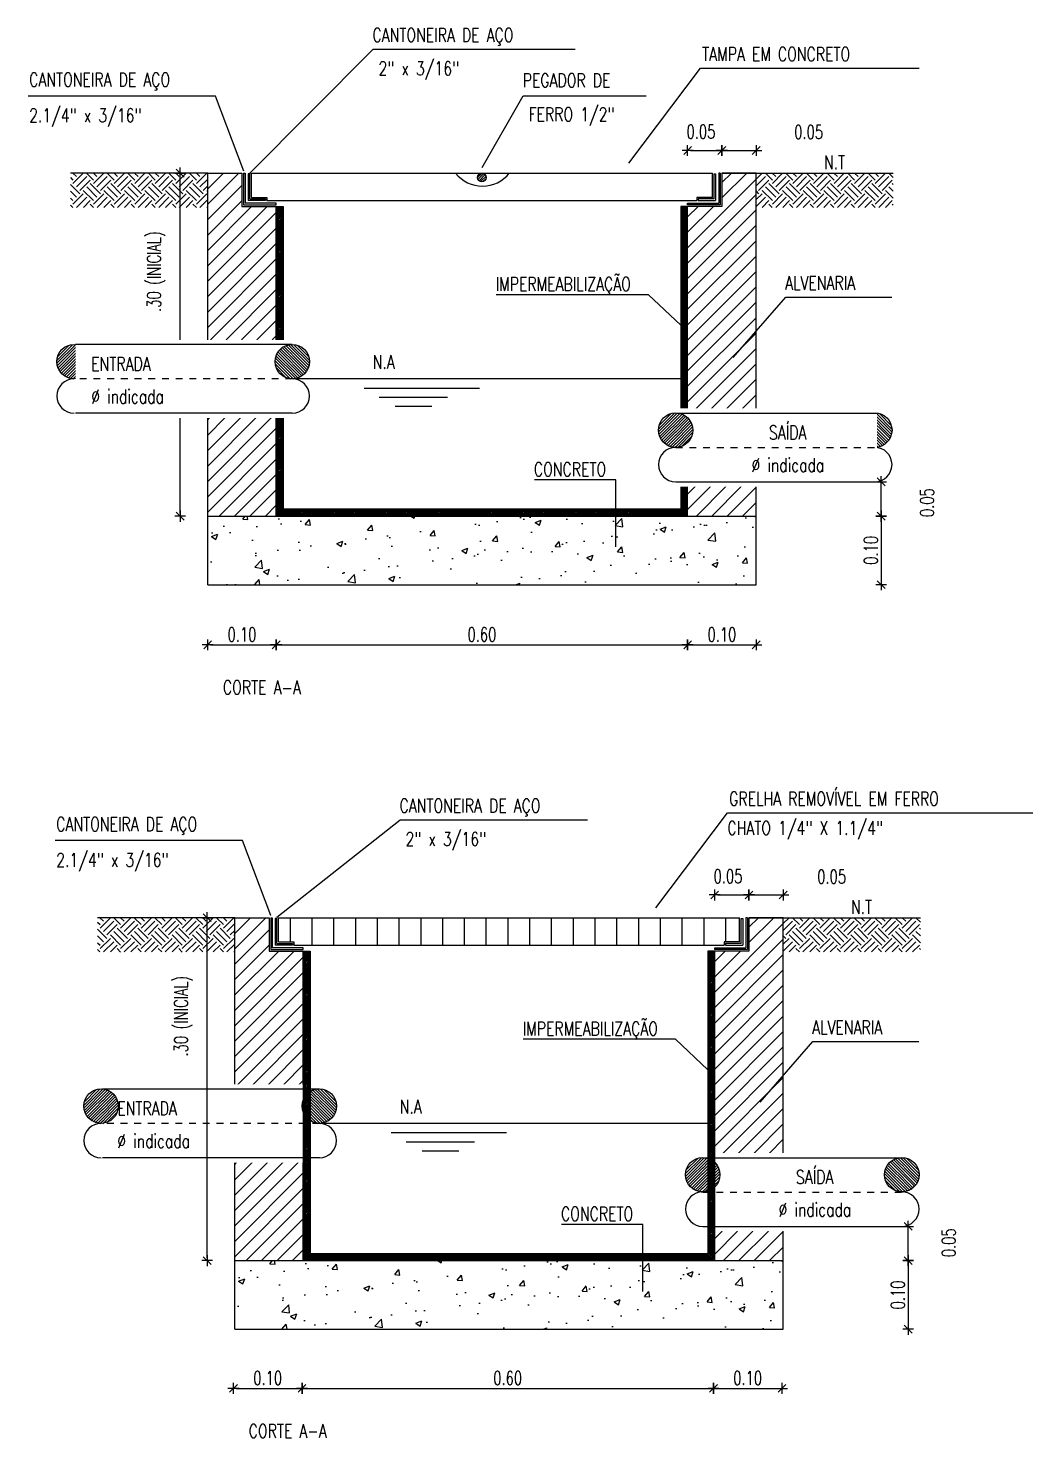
# Model space of a CAD drawing. Header units: inches. Extents: x 542650 to 544515, y 9574150 to 9574595.
# Drawn here: x 542699.11 to 542713.77, y 9574574.33 to 9574594.88 of the extents above; entities that cross this region are included whole.
import ezdxf

# ---------------------------------------------------------------- set-up
doc = ezdxf.new("R2010")
doc.units = ezdxf.units.IN
doc.header["$MEASUREMENT"] = 0
doc.linetypes.add('DASHDOT', pattern=[1, 0.5, -0.25, 0, -0.25])
for name, color, linetype in [('EIXO', 8, 'Continuous'), ('I-ARQ', 8, 'Continuous'), ('I-DETALHE', 40, 'Continuous'), ('I-NORMO_INST', 4, 'Continuous'), ('I-PLUVIAL', 90, 'Continuous')]:
    doc.layers.add(name, color=color, linetype=linetype)
doc.styles.add('100', font='ROMANS.SHX', dxfattribs={"width": 0.7, "height": 0.2})
doc.styles.add('50', font='ROMANS.SHX', dxfattribs={"width": 0.7, "height": 0.1})
doc.styles.add('ROMANS', font='romans', dxfattribs={"height": 0.2})
doc.dimstyles.new('10', dxfattribs={"dimtxt": 0.1, "dimasz": 0.03, "dimexe": 0.18, "dimexo": 0.06, "dimgap": 0.025, "dimtad": 1, "dimzin": 0, "dimdsep": 46, "dimtxsty": '50', "dimblk": 'DOT', "dimblk1": 'DOT', "dimblk2": 'CRUZ', "dimcen": 0.09, "dimse1": 1, "dimse2": 1, "dimclrt": 253, "dimadec": 0, "dimazin": 0, "dimtfac": 1, "dimtix": 1, "dimtmove": 2, "dimatfit": 3, "dimfxl": 0.18, "dimtolj": 1, "dimtzin": 0, "dimarcsym": 0})
doc.dimstyles.new('100', dxfattribs={"dimtxt": 0.2, "dimasz": 0.04, "dimexe": 0.18, "dimexo": 0.06, "dimgap": 0.05, "dimtad": 1, "dimzin": 0, "dimdsep": 46, "dimtxsty": '100', "dimblk1": 'CRUZ', "dimblk2": 'CRUZ', "dimsah": 1, "dimcen": 0.09, "dimse1": 1, "dimse2": 1, "dimclrt": 253, "dimadec": 0, "dimazin": 0, "dimtfac": 1, "dimtix": 1, "dimtmove": 2, "dimatfit": 3, "dimldrblk": 'CRUZ', "dimfxl": 0.18, "dimtolj": 1, "dimtzin": 0, "dimarcsym": 0})

# ---------------------------------------------------------------- blocks, each defined once
blk = doc.blocks.new('_Dot')
at = {"color": 0, "linetype": 'ByBlock'}
blk.add_line((-0.5, 0), (-1, 0), dxfattribs=at)
at = {"color": 0, "linetype": 'ByBlock', "const_width": 0.5}
blk.add_lwpolyline([(-0.25, 0, 1), (0.25, 0, 1)], format="xyb", close=True, dxfattribs=at)
blk = doc.blocks.new('CRUZ')
for p, q in [((-2.04, 0), (2.04, 0)), ((-1.44, -1.44), (1.44, 1.44)), ((0, 1.97), (0, -1.97))]:
    blk.add_line(p, q)
blk = doc.blocks.new('*D111')
at = {"layer": 'I-NORMO_INST', "color": 0, "lineweight": -2}
blk.add_line((542702.148, 9574575.053), (542703.068, 9574575.053), dxfattribs=at)
at = {"layer": 'I-NORMO_INST', "color": 0, "lineweight": -2, "xscale": 0.04, "yscale": 0.04, "zscale": 0.04, "rotation": 180}
blk.add_blockref('CRUZ', (542702.108, 9574575.053), dxfattribs=at)
at = {"layer": 'I-NORMO_INST', "color": 0, "lineweight": -2, "xscale": 0.04, "yscale": 0.04, "zscale": 0.04}
blk.add_blockref('CRUZ', (542703.108, 9574575.053), dxfattribs=at)
at = {"layer": 'I-NORMO_INST', "color": 253, "insert": (542702.608, 9574575.203), "char_height": 0.2, "attachment_point": 5, "style": '100'}
blk.add_mtext('\\A1;0.10', dxfattribs=at)
blk = doc.blocks.new('*D112')
at = {"layer": 'I-NORMO_INST', "color": 0, "lineweight": -2}
blk.add_line((542703.148, 9574575.053), (542709.068, 9574575.053), dxfattribs=at)
at = {"layer": 'I-NORMO_INST', "color": 0, "lineweight": -2, "xscale": 0.04, "yscale": 0.04, "zscale": 0.04, "rotation": 180}
blk.add_blockref('CRUZ', (542703.108, 9574575.053), dxfattribs=at)
at = {"layer": 'I-NORMO_INST', "color": 0, "lineweight": -2, "xscale": 0.04, "yscale": 0.04, "zscale": 0.04}
blk.add_blockref('CRUZ', (542709.108, 9574575.053), dxfattribs=at)
at = {"layer": 'I-NORMO_INST', "color": 253, "insert": (542706.108, 9574575.203), "char_height": 0.2, "attachment_point": 5, "style": '100'}
blk.add_mtext('\\A1;0.60', dxfattribs=at)
blk = doc.blocks.new('*D113')
at = {"layer": 'I-NORMO_INST', "color": 0, "lineweight": -2}
blk.add_line((542709.148, 9574575.053), (542710.068, 9574575.053), dxfattribs=at)
at = {"layer": 'I-NORMO_INST', "color": 0, "lineweight": -2, "xscale": 0.04, "yscale": 0.04, "zscale": 0.04, "rotation": 180}
blk.add_blockref('CRUZ', (542709.108, 9574575.053), dxfattribs=at)
at = {"layer": 'I-NORMO_INST', "color": 0, "lineweight": -2, "xscale": 0.04, "yscale": 0.04, "zscale": 0.04}
blk.add_blockref('CRUZ', (542710.108, 9574575.053), dxfattribs=at)
at = {"layer": 'I-NORMO_INST', "color": 253, "insert": (542709.608, 9574575.203), "char_height": 0.2, "attachment_point": 5, "style": '100'}
blk.add_mtext('\\A1;0.10', dxfattribs=at)
blk = doc.blocks.new('*D98')
at = {"layer": 'I-NORMO_INST', "color": 0, "lineweight": -2}
blk.add_line((542711.948, 9574576.875), (542711.948, 9574575.955), dxfattribs=at)
at = {"layer": 'I-NORMO_INST', "color": 0, "lineweight": -2, "xscale": 0.04, "yscale": 0.04, "zscale": 0.04}
for p, rotation in [((542711.948, 9574576.915), 90), ((542711.948, 9574575.915), 270)]:
    blk.add_blockref('CRUZ', p, dxfattribs=dict(at, rotation=rotation))
at = {"layer": 'I-NORMO_INST', "color": 253, "insert": (542711.798, 9574576.415), "char_height": 0.2, "attachment_point": 5, "rotation": 90, "style": '100'}
blk.add_mtext('\\A1;0.10', dxfattribs=at)
blk = doc.blocks.new('*D99')
at = {"layer": 'I-NORMO_INST', "color": 0, "lineweight": -2}
blk.add_line((542711.948, 9574576.955), (542711.948, 9574577.375), dxfattribs=at)
at = {"layer": 'I-NORMO_INST', "color": 0, "lineweight": -2, "xscale": 0.04, "yscale": 0.04, "zscale": 0.04}
for p, rotation in [((542711.948, 9574577.415), 90), ((542711.948, 9574576.915), 270)]:
    blk.add_blockref('CRUZ', p, dxfattribs=dict(at, rotation=rotation))
at = {"layer": 'I-NORMO_INST', "color": 253, "insert": (542712.541, 9574577.176), "char_height": 0.2, "attachment_point": 5, "rotation": 90, "style": '100'}
blk.add_mtext('\\A1;0.05', dxfattribs=at)
blk = doc.blocks.new('*D114')
at = {"layer": 'I-NORMO_INST', "color": 0, "lineweight": -2}
blk.add_line((542709.167, 9574582.246), (542709.587, 9574582.246), dxfattribs=at)
at = {"layer": 'I-NORMO_INST', "color": 0, "lineweight": -2, "xscale": 0.04, "yscale": 0.04, "zscale": 0.04, "rotation": 180}
blk.add_blockref('CRUZ', (542709.127, 9574582.246), dxfattribs=at)
at = {"layer": 'I-NORMO_INST', "color": 0, "lineweight": -2, "xscale": 0.04, "yscale": 0.04, "zscale": 0.04}
blk.add_blockref('CRUZ', (542709.627, 9574582.246), dxfattribs=at)
at = {"layer": 'I-NORMO_INST', "color": 253, "insert": (542709.321, 9574582.519), "char_height": 0.2, "attachment_point": 5, "style": '100'}
blk.add_mtext('\\A1;0.05', dxfattribs=at)
blk = doc.blocks.new('*D115')
at = {"layer": 'I-NORMO_INST', "color": 0, "lineweight": -2}
blk.add_line((542709.667, 9574582.246), (542710.087, 9574582.246), dxfattribs=at)
at = {"layer": 'I-NORMO_INST', "color": 0, "lineweight": -2, "xscale": 0.04, "yscale": 0.04, "zscale": 0.04, "rotation": 180}
blk.add_blockref('CRUZ', (542709.627, 9574582.246), dxfattribs=at)
at = {"layer": 'I-NORMO_INST', "color": 0, "lineweight": -2, "xscale": 0.04, "yscale": 0.04, "zscale": 0.04}
blk.add_blockref('CRUZ', (542710.127, 9574582.246), dxfattribs=at)
at = {"layer": 'I-NORMO_INST', "color": 253, "insert": (542710.832, 9574582.515), "char_height": 0.2, "attachment_point": 5, "style": '100'}
blk.add_mtext('\\A1;0.05', dxfattribs=at)
blk = doc.blocks.new('*U47')
at = {"color": 2}
blk.add_wipeout([(0.1906, 0.0569), (0.4841, 0.0569), (0.4841, -0.0569), (0.1906, -0.0569)], dxfattribs=at)
for p, q in [((0.1906, 0.05), (0.4841, 0.05)), ((0.1906, -0.05), (0.4841, -0.05))]:
    blk.add_line(p, q)
at = {"layer": 'EIXO', "linetype": 'DASHDOT', "ltscale": 0.01}
blk.add_line((0.1906, 0), (0.4841, 0), dxfattribs=at)
blk = doc.blocks.new('*U48')
at = {"color": 2}
blk.add_wipeout([(-0.1079, -0.0569), (-0.424, -0.0569), (-0.424, 0.0569), (-0.1079, 0.0569)], dxfattribs=at)
for p, q in [((-0.1079, 0.05), (-0.424, 0.05)), ((-0.1079, -0.05), (-0.424, -0.05))]:
    blk.add_line(p, q)
at = {"layer": 'EIXO', "linetype": 'DASHDOT', "ltscale": 0.01}
blk.add_line((-0.1079, 0), (-0.424, 0), dxfattribs=at)
blk = doc.blocks.new('*X80')
at = {"color": 0}
for p, q in [((75.946, 18.14), (76.228, 18.422)), ((75.947, 18.185), (76.183, 18.422)), ((75.952, 18.102), (76.267, 18.416)), ((75.958, 18.241), (76.128, 18.41)), ((75.962, 18.067), (76.301, 18.406)), ((75.975, 18.037), (76.331, 18.393)), ((75.992, 18.009), (76.359, 18.376)), ((76.012, 17.985), (76.384, 18.357)), ((76.034, 17.962), (76.406, 18.335)), ((76.058, 17.943), (76.425, 18.31)), ((76.086, 17.926), (76.442, 18.282)), ((76.116, 17.913), (76.456, 18.252)), ((76.15, 17.902), (76.466, 18.218)), ((76.189, 17.897), (76.472, 18.179)), ((76.233, 17.897), (76.471, 18.135)), ((76.289, 17.908), (76.46, 18.079))]:
    blk.add_line(p, q, dxfattribs=at)
blk = doc.blocks.new('*D101')
at = {"layer": 'I-NORMO_INST', "color": 0, "lineweight": -2}
blk.add_line((542701.724, 9574576.955), (542701.724, 9574581.875), dxfattribs=at)
at = {"layer": 'I-NORMO_INST', "color": 0, "lineweight": -2, "xscale": 0.04, "yscale": 0.04, "zscale": 0.04}
for p, rotation in [((542701.724, 9574581.915), 90), ((542701.724, 9574576.915), 270)]:
    blk.add_blockref('CRUZ', p, dxfattribs=dict(at, rotation=rotation))
at = {"layer": 'I-NORMO_INST', "color": 253, "insert": (542701.375, 9574580.48), "char_height": 0.2, "attachment_point": 5, "rotation": 90, "style": '100'}
blk.add_mtext('\\A1;.30 (INICIAL)', dxfattribs=at)
blk = doc.blocks.new('*D116')
at = {"layer": 'I-NORMO_INST', "color": 0, "lineweight": -2}
blk.add_line((542701.772, 9574585.894), (542702.692, 9574585.894), dxfattribs=at)
at = {"layer": 'I-NORMO_INST', "color": 0, "lineweight": -2, "xscale": 0.04, "yscale": 0.04, "zscale": 0.04, "rotation": 180}
blk.add_blockref('CRUZ', (542701.732, 9574585.894), dxfattribs=at)
at = {"layer": 'I-NORMO_INST', "color": 0, "lineweight": -2, "xscale": 0.04, "yscale": 0.04, "zscale": 0.04}
blk.add_blockref('CRUZ', (542702.732, 9574585.894), dxfattribs=at)
at = {"layer": 'I-NORMO_INST', "color": 253, "insert": (542702.232, 9574586.044), "char_height": 0.2, "attachment_point": 5, "style": '100'}
blk.add_mtext('\\A1;0.10', dxfattribs=at)
blk = doc.blocks.new('*D117')
at = {"layer": 'I-NORMO_INST', "color": 0, "lineweight": -2}
blk.add_line((542702.772, 9574585.894), (542708.692, 9574585.894), dxfattribs=at)
at = {"layer": 'I-NORMO_INST', "color": 0, "lineweight": -2, "xscale": 0.04, "yscale": 0.04, "zscale": 0.04, "rotation": 180}
blk.add_blockref('CRUZ', (542702.732, 9574585.894), dxfattribs=at)
at = {"layer": 'I-NORMO_INST', "color": 0, "lineweight": -2, "xscale": 0.04, "yscale": 0.04, "zscale": 0.04}
blk.add_blockref('CRUZ', (542708.732, 9574585.894), dxfattribs=at)
at = {"layer": 'I-NORMO_INST', "color": 253, "insert": (542705.732, 9574586.044), "char_height": 0.2, "attachment_point": 5, "style": '100'}
blk.add_mtext('\\A1;0.60', dxfattribs=at)
blk = doc.blocks.new('*D118')
at = {"layer": 'I-NORMO_INST', "color": 0, "lineweight": -2}
blk.add_line((542708.772, 9574585.894), (542709.692, 9574585.894), dxfattribs=at)
at = {"layer": 'I-NORMO_INST', "color": 0, "lineweight": -2, "xscale": 0.04, "yscale": 0.04, "zscale": 0.04, "rotation": 180}
blk.add_blockref('CRUZ', (542708.732, 9574585.894), dxfattribs=at)
at = {"layer": 'I-NORMO_INST', "color": 0, "lineweight": -2, "xscale": 0.04, "yscale": 0.04, "zscale": 0.04}
blk.add_blockref('CRUZ', (542709.732, 9574585.894), dxfattribs=at)
at = {"layer": 'I-NORMO_INST', "color": 253, "insert": (542709.232, 9574586.044), "char_height": 0.2, "attachment_point": 5, "style": '100'}
blk.add_mtext('\\A1;0.10', dxfattribs=at)
blk = doc.blocks.new('*D107')
at = {"layer": 'I-NORMO_INST', "color": 0, "lineweight": -2}
blk.add_line((542711.554, 9574587.73), (542711.554, 9574586.81), dxfattribs=at)
at = {"layer": 'I-NORMO_INST', "color": 0, "lineweight": -2, "xscale": 0.04, "yscale": 0.04, "zscale": 0.04}
for p, rotation in [((542711.554, 9574587.77), 90), ((542711.554, 9574586.77), 270)]:
    blk.add_blockref('CRUZ', p, dxfattribs=dict(at, rotation=rotation))
at = {"layer": 'I-NORMO_INST', "color": 253, "insert": (542711.404, 9574587.27), "char_height": 0.2, "attachment_point": 5, "rotation": 90, "style": '100'}
blk.add_mtext('\\A1;0.10', dxfattribs=at)
blk = doc.blocks.new('*D108')
at = {"layer": 'I-NORMO_INST', "color": 0, "lineweight": -2}
blk.add_line((542711.554, 9574587.81), (542711.554, 9574588.23), dxfattribs=at)
at = {"layer": 'I-NORMO_INST', "color": 0, "lineweight": -2, "xscale": 0.04, "yscale": 0.04, "zscale": 0.04}
for p, rotation in [((542711.554, 9574588.27), 90), ((542711.554, 9574587.77), 270)]:
    blk.add_blockref('CRUZ', p, dxfattribs=dict(at, rotation=rotation))
at = {"layer": 'I-NORMO_INST', "color": 253, "insert": (542712.225, 9574587.967), "char_height": 0.2, "attachment_point": 5, "rotation": 90, "style": '100'}
blk.add_mtext('\\A1;0.05', dxfattribs=at)
blk = doc.blocks.new('*D119')
at = {"layer": 'I-NORMO_INST', "color": 0, "lineweight": -2}
blk.add_line((542708.772, 9574593.101), (542709.192, 9574593.101), dxfattribs=at)
at = {"layer": 'I-NORMO_INST', "color": 0, "lineweight": -2, "xscale": 0.04, "yscale": 0.04, "zscale": 0.04, "rotation": 180}
blk.add_blockref('CRUZ', (542708.732, 9574593.101), dxfattribs=at)
at = {"layer": 'I-NORMO_INST', "color": 0, "lineweight": -2, "xscale": 0.04, "yscale": 0.04, "zscale": 0.04}
blk.add_blockref('CRUZ', (542709.232, 9574593.101), dxfattribs=at)
at = {"layer": 'I-NORMO_INST', "color": 253, "insert": (542708.926, 9574593.374), "char_height": 0.2, "attachment_point": 5, "style": '100'}
blk.add_mtext('\\A1;0.05', dxfattribs=at)
blk = doc.blocks.new('*D120')
at = {"layer": 'I-NORMO_INST', "color": 0, "lineweight": -2}
blk.add_line((542709.272, 9574593.101), (542709.692, 9574593.101), dxfattribs=at)
at = {"layer": 'I-NORMO_INST', "color": 0, "lineweight": -2, "xscale": 0.04, "yscale": 0.04, "zscale": 0.04, "rotation": 180}
blk.add_blockref('CRUZ', (542709.232, 9574593.101), dxfattribs=at)
at = {"layer": 'I-NORMO_INST', "color": 0, "lineweight": -2, "xscale": 0.04, "yscale": 0.04, "zscale": 0.04}
blk.add_blockref('CRUZ', (542709.732, 9574593.101), dxfattribs=at)
at = {"layer": 'I-NORMO_INST', "color": 253, "insert": (542710.497, 9574593.37), "char_height": 0.2, "attachment_point": 5, "style": '100'}
blk.add_mtext('\\A1;0.05', dxfattribs=at)
blk = doc.blocks.new('*X79')
at = {"color": 0}
for p, q in [((75.946, 18.14), (76.228, 18.422)), ((75.947, 18.185), (76.183, 18.422)), ((75.952, 18.102), (76.267, 18.416)), ((75.958, 18.241), (76.128, 18.41)), ((75.962, 18.067), (76.301, 18.406)), ((75.975, 18.037), (76.331, 18.393)), ((75.992, 18.009), (76.359, 18.376)), ((76.012, 17.985), (76.384, 18.357)), ((76.034, 17.962), (76.406, 18.335)), ((76.058, 17.943), (76.425, 18.31)), ((76.086, 17.926), (76.442, 18.282)), ((76.116, 17.913), (76.456, 18.252)), ((76.15, 17.902), (76.466, 18.218)), ((76.189, 17.897), (76.472, 18.179)), ((76.233, 17.897), (76.471, 18.135)), ((76.289, 17.908), (76.46, 18.079))]:
    blk.add_line(p, q, dxfattribs=at)
blk = doc.blocks.new('*D110')
at = {"layer": 'I-NORMO_INST', "color": 0, "lineweight": -2}
blk.add_line((542701.33, 9574587.81), (542701.33, 9574592.73), dxfattribs=at)
at = {"layer": 'I-NORMO_INST', "color": 0, "lineweight": -2, "xscale": 0.04, "yscale": 0.04, "zscale": 0.04}
for p, rotation in [((542701.33, 9574592.77), 90), ((542701.33, 9574587.77), 270)]:
    blk.add_blockref('CRUZ', p, dxfattribs=dict(at, rotation=rotation))
at = {"layer": 'I-NORMO_INST', "color": 253, "insert": (542700.981, 9574591.335), "char_height": 0.2, "attachment_point": 5, "rotation": 90, "style": '100'}
blk.add_mtext('\\A1;.30 (INICIAL)', dxfattribs=at)
blk = doc.blocks.new('*X78')
at = {"color": 0}
for p, q in [((23.814, 9.628), (23.863, 9.676)), ((23.819, 9.607), (23.884, 9.671)), ((23.831, 9.592), (23.899, 9.66)), ((23.848, 9.582), (23.908, 9.642)), ((23.874, 9.582), (23.909, 9.617))]:
    blk.add_line(p, q, dxfattribs=at)

msp = doc.modelspace()

# ---------------------------------------------------------------- hatches: boundary and pattern name
at = {"layer": 'I-ARQ'}
h = msp.add_hatch(dxfattribs=at)
h.set_pattern_fill('TERRA1', color=256, scale=0.5, style=0, pattern_type=2)
h.set_pattern_definition([(45, (528081.9675, 9566107.41893), (3e-17, 0.3), [0.2121320343, -0.2121320343]), (45, (528082.0175, 9566107.36893), (3e-17, 0.3), [0.2121320343, -0.2121320343]), (45, (528082.0675, 9566107.31893), (3e-17, 0.3), [0.2121320343, -0.2121320343]), (315, (528082.1175, 9566107.31893), (0.3, -8e-17), [0.2121320343, -0.2121320343]), (315, (528082.1675, 9566107.36893), (0.3, -8e-17), [0.2121320343, -0.2121320343]), (315, (528082.2175, 9566107.41893), (0.3, -8e-17), [0.2121320343, -0.2121320343])])
h.paths.add_polyline_path([(542711.732, 9574592.77), (542709.732, 9574592.77), (542709.732, 9574592.27), (542711.732, 9574592.27)])
h.paths.add_polyline_path([(542701.732, 9574592.77), (542699.732, 9574592.77), (542699.732, 9574592.27), (542701.732, 9574592.27)])
h.paths.add_polyline_path([(542709.962, 9574592.116), (542711.121, 9574592.116), (542711.121, 9574592.454), (542709.962, 9574592.454)], flags=9)
h = msp.add_hatch(dxfattribs=at)
h.set_pattern_fill('ANSI31', color=256, scale=0.05, style=0)
h.set_pattern_definition([(45, (528081.9675, 9566105.16893), (-0.1122532015, 0.1122532015), [])])
h.paths.add_polyline_path([(542702.232, 9574592.284), (542702.232, 9574592.77), (542701.732, 9574592.77), (542701.732, 9574590.339), (542702.732, 9574590.339), (542702.732, 9574592.284)])
h.paths.add_polyline_path([(542701.732, 9574590.27), (542701.732, 9574589.77), (542702.732, 9574589.77), (542702.732, 9574589.93, -0.095473), (542702.714, 9574590.023, -0.095473), (542702.732, 9574590.116), (542702.732, 9574590.27)])
h.paths.add_polyline_path([(542701.732, 9574589.77), (542701.732, 9574589.27), (542702.732, 9574589.27), (542702.732, 9574589.77)])
h.paths.add_polyline_path([(542708.732, 9574588.77), (542708.732, 9574588.27), (542709.732, 9574588.27), (542709.732, 9574588.77)])
h.paths.add_polyline_path([(542708.732, 9574589.27), (542708.732, 9574589.203, -0.203141), (542708.809, 9574589.023, -0.203141), (542708.732, 9574588.843), (542708.732, 9574588.77), (542709.732, 9574588.77), (542709.732, 9574589.27)])
h.paths.add_polyline_path([(542709.732, 9574592.77), (542709.232, 9574592.77), (542709.232, 9574592.284), (542708.732, 9574592.284), (542708.732, 9574589.339), (542709.732, 9574589.339)])
h.paths.add_polyline_path([(542709.628, 9574588.351), (542710.931, 9574588.351), (542710.931, 9574588.726), (542709.628, 9574588.726)], flags=9)
h.paths.add_polyline_path([(542708.732, 9574587.77), (542709.732, 9574587.77), (542709.732, 9574588.201), (542708.732, 9574588.201)])
h.paths.add_polyline_path([(542701.732, 9574587.77), (542702.732, 9574587.77), (542702.732, 9574589.201), (542701.732, 9574589.201)])
h = msp.add_hatch(dxfattribs=at)
h.set_pattern_fill('ANSI31', color=256, scale=0.005, style=0)
h.set_pattern_definition([(45, (542702.732433, 9574587.770186), (-0.01122532, 0.01122532), [])])
h.paths.add_polyline_path([(542708.632, 9574592.284), (542708.632, 9574587.87), (542702.832, 9574587.87), (542702.832, 9574592.284), (542702.732, 9574592.284), (542702.732, 9574587.77), (542708.732, 9574587.77), (542708.732, 9574592.284)])
h = msp.add_hatch(dxfattribs=at)
h.set_pattern_fill('AR-CONC', color=256, scale=0.005, style=0)
h.set_pattern_definition([(50, (542702.4192, 9574586.7702), (0.91092, -0.079695), [0.09525, -1.04775]), (355, (542702.4192, 9574586.7702), (-0.17621, 0.95528), [0.0762, -0.8382]), (100.451, (542702.4951, 9574586.76355), (0.73471, 0.87558), [0.08095, -0.89045]), (46.184, (542702.4192, 9574587.0242), (1.3554, -0.21021), [0.14288, -1.57163]), (96.636, (542702.5322, 9574587.0067), (1.18702, 1.23713), [0.12142, -1.33567]), (351.184, (542702.4192, 9574587.0242), (1.18702, 1.23713), [0.1143, -1.2573]), (21, (542702.5462, 9574586.9607), (0.758074, -0.51133), [0.09525, -1.04775]), (326, (542702.5462, 9574586.9607), (0.30901, 0.92094), [0.0762, -0.8382]), (71.451, (542702.6094, 9574586.9181), (1.06708, 0.40961), [0.08095, -0.89045]), (37.5, (542702.4192, 9574586.7702), (0.015443, 0.422775), [0, -0.82804, 0, -0.8509, 0, -0.841375]), (7.5, (542702.4192, 9574586.7702), (0.334098, 0.500903), [0, -0.48514, 0, -0.80899, 0, -0.320675]), (327.5, (542702.136, 9574586.7702), (0.677953, -0.028644), [0, -0.3175, 0, -0.9906, 0, -1.31445]), (317.5, (542702.009, 9574586.7702), (0.740646, 0.127132), [0, -0.41275, 0, -0.65786, 0, -0.93345])])
h.paths.add_polyline_path([(542709.732, 9574587.77), (542701.732, 9574587.77), (542701.732, 9574586.77), (542709.732, 9574586.77)])
h = msp.add_hatch(dxfattribs=at)
h.set_pattern_fill('TERRA1', color=256, scale=0.5, style=0, pattern_type=2)
h.set_pattern_definition([(45, (528082.36216, 9566096.56388), (3e-17, 0.3), [0.2121320343, -0.2121320343]), (45, (528082.41216, 9566096.51388), (3e-17, 0.3), [0.2121320343, -0.2121320343]), (45, (528082.46216, 9566096.46388), (3e-17, 0.3), [0.2121320343, -0.2121320343]), (315, (528082.51216, 9566096.46388), (0.3, -8e-17), [0.2121320343, -0.2121320343]), (315, (528082.56216, 9566096.51388), (0.3, -8e-17), [0.2121320343, -0.2121320343]), (315, (528082.61216, 9566096.56388), (0.3, -8e-17), [0.2121320343, -0.2121320343])])
h.paths.add_polyline_path([(542712.127, 9574581.915), (542710.127, 9574581.915), (542710.127, 9574581.415), (542712.127, 9574581.415)])
h.paths.add_polyline_path([(542702.127, 9574581.915), (542700.127, 9574581.915), (542700.127, 9574581.415), (542702.127, 9574581.415)])
h.paths.add_polyline_path([(542710.357, 9574581.261), (542711.516, 9574581.261), (542711.516, 9574581.599), (542710.357, 9574581.599)], flags=9)
h = msp.add_hatch(dxfattribs=at)
h.set_pattern_fill('ANSI31', color=256, scale=0.05, style=0)
h.set_pattern_definition([(45, (528082.36216, 9566094.31388), (-0.1122532015, 0.1122532015), [])])
h.paths.add_polyline_path([(542702.627, 9574581.429), (542702.627, 9574581.915), (542702.127, 9574581.915), (542702.127, 9574579.484), (542703.127, 9574579.484), (542703.127, 9574581.429)])
edge = h.paths.add_edge_path()
edge.add_line((542702.127, 9574579.415), (542702.127, 9574578.915))
edge.add_line((542702.127, 9574578.915), (542703.127, 9574578.915))
edge.add_line((542703.127, 9574578.915), (542703.127, 9574579.075))
edge.add_arc((542703.36, 9574579.168), 0.251, 180, 201.8147, ccw=False)
edge.add_arc((542703.36, 9574579.168), 0.251, 158.1853, 180, ccw=False)
edge.add_line((542703.127, 9574579.261), (542703.127, 9574579.415))
edge.add_line((542703.127, 9574579.415), (542702.127, 9574579.415))
h.paths.add_polyline_path([(542702.127, 9574578.915), (542702.127, 9574578.415), (542703.127, 9574578.415), (542703.127, 9574578.915)])
h.paths.add_polyline_path([(542703.127, 9574578.346), (542702.127, 9574578.346), (542702.127, 9574576.915), (542703.127, 9574576.915)])
h.paths.add_polyline_path([(542709.127, 9574577.346), (542709.127, 9574576.915), (542710.127, 9574576.915), (542710.127, 9574577.346)])
h.paths.add_polyline_path([(542709.127, 9574577.915), (542709.127, 9574577.415), (542710.127, 9574577.415), (542710.127, 9574577.915)])
edge = h.paths.add_edge_path()
edge.add_line((542709.127, 9574578.415), (542709.127, 9574578.348))
edge.add_arc((542708.953, 9574578.168), 0.251, 0, 45.9315, ccw=False)
edge.add_arc((542708.953, 9574578.168), 0.251, -45.9315, 0, ccw=False)
edge.add_line((542709.127, 9574577.988), (542709.127, 9574577.915))
edge.add_line((542709.127, 9574577.915), (542710.127, 9574577.915))
edge.add_line((542710.127, 9574577.915), (542710.127, 9574578.415))
edge.add_line((542710.127, 9574578.415), (542709.127, 9574578.415))
h.paths.add_polyline_path([(542710.127, 9574581.915), (542709.627, 9574581.915), (542709.627, 9574581.429), (542709.127, 9574581.429), (542709.127, 9574578.484), (542710.127, 9574578.484)])
h.paths.add_polyline_path([(542710.022, 9574577.496), (542711.326, 9574577.496), (542711.326, 9574577.871), (542710.022, 9574577.871)])
h = msp.add_hatch(dxfattribs=at)
h.set_pattern_fill('LINE', color=256, scale=0.1, angle=90, style=0)
h.set_pattern_definition([(90, (524121.25095, 9562157.22002), (-0.3175, 2e-17), [])])
h.paths.add_polyline_path([(542702.766, 9574581.915), (542702.766, 9574581.562), (542702.991, 9574581.562), (542702.991, 9574581.515), (542709.263, 9574581.515), (542709.263, 9574581.562), (542709.489, 9574581.562), (542709.489, 9574581.915)])
h = msp.add_hatch(dxfattribs=at)
h.set_pattern_fill('AR-CONC', color=256, scale=0.005, style=0)
h.set_pattern_definition([(50, (542702.8139, 9574575.91514), (0.91092, -0.079695), [0.09525, -1.04775]), (355, (542702.8139, 9574575.9151), (-0.17621, 0.95528), [0.0762, -0.8382]), (100.451, (542702.8898, 9574575.9085), (0.73471, 0.87558), [0.08095, -0.89045]), (46.184, (542702.8139, 9574576.1691), (1.3554, -0.21021), [0.14288, -1.57163]), (96.636, (542702.9268, 9574576.1516), (1.18702, 1.23713), [0.12142, -1.33567]), (351.184, (542702.8139, 9574576.1691), (1.18702, 1.23713), [0.1143, -1.2573]), (21, (542702.9409, 9574576.10564), (0.758074, -0.51133), [0.09525, -1.04775]), (326, (542702.9409, 9574576.1056), (0.30901, 0.92094), [0.0762, -0.8382]), (71.451, (542703.00405, 9574576.063), (1.06708, 0.40961), [0.08095, -0.89045]), (37.5, (542702.81387, 9574575.91514), (0.015443, 0.422775), [0, -0.82804, 0, -0.8509, 0, -0.841375]), (7.5, (542702.81387, 9574575.91514), (0.334098, 0.500903), [0, -0.48514, 0, -0.80899, 0, -0.320675]), (327.5, (542702.53066, 9574575.91514), (0.677953, -0.028644), [0, -0.3175, 0, -0.9906, 0, -1.31445]), (317.5, (542702.40366, 9574575.91514), (0.740646, 0.127132), [0, -0.41275, 0, -0.65786, 0, -0.93345])])
h.paths.add_polyline_path([(542710.127, 9574576.915), (542702.127, 9574576.915), (542702.127, 9574575.915), (542710.127, 9574575.915)])

# ---------------------------------------------------------------- linework, layer by layer
for p, q in [((542701.732, 9574592.77), (542699.732, 9574592.77)), ((542709.732, 9574592.77), (542711.732, 9574592.77)), ((542702.732, 9574592.284), (542702.732, 9574587.77)), ((542702.732, 9574592.284), (542702.832, 9574592.284)), ((542702.832, 9574592.284), (542702.832, 9574587.87)), ((542708.732, 9574592.284), (542708.632, 9574592.284)), ((542708.632, 9574592.284), (542708.632, 9574587.87)), ((542708.732, 9574587.77), (542708.732, 9574592.284)), ((542708.732, 9574589.77), (542702.732, 9574589.77)), ((542704.013, 9574589.637), (542705.697, 9574589.637)), ((542704.234, 9574589.504), (542705.231, 9574589.504)), ((542704.466, 9574589.371), (542704.999, 9574589.371)), ((542708.632, 9574587.87), (542702.832, 9574587.87)), ((542702.732, 9574587.77), (542708.732, 9574587.77)), ((542702.127, 9574581.915), (542700.127, 9574581.915)), ((542710.127, 9574581.915), (542712.127, 9574581.915)), ((542703.127, 9574581.429), (542703.227, 9574581.429)), ((542709.127, 9574581.429), (542709.027, 9574581.429)), ((542709.127, 9574578.915), (542703.127, 9574578.915)), ((542704.407, 9574578.782), (542706.092, 9574578.782)), ((542704.629, 9574578.649), (542705.625, 9574578.649)), ((542704.86, 9574578.516), (542705.394, 9574578.516)), ((542703.127, 9574576.915), (542709.127, 9574576.915)), ((542709.027, 9574577.015), (542703.227, 9574577.015))]:
    msp.add_line(p, q, dxfattribs=at)
at = {"layer": 'I-DETALHE', "color": 3}
for p, q in [((542702.232, 9574592.77), (542702.232, 9574592.284)), ((542702.371, 9574592.417), (542702.371, 9574592.77)), ((542709.094, 9574592.417), (542709.094, 9574592.77)), ((542709.232, 9574592.77), (542709.232, 9574592.284)), ((542702.371, 9574592.417), (542702.597, 9574592.417)), ((542702.597, 9574592.417), (542702.597, 9574592.37)), ((542709.094, 9574592.417), (542708.868, 9574592.417)), ((542708.868, 9574592.417), (542708.868, 9574592.37)), ((542702.232, 9574592.284), (542702.732, 9574592.284)), ((542709.232, 9574592.284), (542708.732, 9574592.284)), ((542702.627, 9574581.915), (542702.627, 9574581.429)), ((542702.766, 9574581.562), (542702.766, 9574581.915)), ((542709.489, 9574581.562), (542709.489, 9574581.915)), ((542709.627, 9574581.915), (542709.627, 9574581.429)), ((542702.627, 9574581.429), (542703.127, 9574581.429)), ((542702.766, 9574581.562), (542702.991, 9574581.562)), ((542702.991, 9574581.562), (542702.991, 9574581.515)), ((542709.627, 9574581.429), (542709.127, 9574581.429)), ((542709.489, 9574581.562), (542709.263, 9574581.562)), ((542709.263, 9574581.562), (542709.263, 9574581.515))]:
    msp.add_line(p, q, dxfattribs=at)
at = {"layer": 'I-DETALHE', "color": 9}
for p, q in [((542702.256, 9574592.77), (542702.256, 9574592.308)), ((542702.256, 9574592.77), (542702.28, 9574592.77)), ((542702.28, 9574592.77), (542702.28, 9574592.331)), ((542702.324, 9574592.76), (542702.324, 9574592.37)), ((542702.347, 9574592.76), (542702.324, 9574592.76)), ((542702.347, 9574592.394), (542702.347, 9574592.76)), ((542709.118, 9574592.394), (542709.118, 9574592.76)), ((542709.118, 9574592.76), (542709.141, 9574592.76)), ((542709.141, 9574592.76), (542709.141, 9574592.37)), ((542709.185, 9574592.77), (542709.185, 9574592.331)), ((542709.209, 9574592.77), (542709.185, 9574592.77)), ((542709.209, 9574592.77), (542709.209, 9574592.308)), ((542702.732, 9574592.331), (542702.28, 9574592.331)), ((542702.577, 9574592.37), (542702.324, 9574592.37)), ((542702.347, 9574592.394), (542702.577, 9574592.394)), ((542702.577, 9574592.394), (542702.577, 9574592.37)), ((542702.732, 9574592.308), (542702.732, 9574592.331)), ((542708.732, 9574592.331), (542709.185, 9574592.331)), ((542708.732, 9574592.308), (542708.732, 9574592.331)), ((542709.118, 9574592.394), (542708.888, 9574592.394)), ((542708.888, 9574592.394), (542708.888, 9574592.37)), ((542708.888, 9574592.37), (542709.141, 9574592.37)), ((542702.256, 9574592.308), (542702.732, 9574592.308)), ((542709.209, 9574592.308), (542708.732, 9574592.308)), ((542702.651, 9574581.915), (542702.651, 9574581.453)), ((542702.651, 9574581.915), (542702.674, 9574581.915)), ((542702.674, 9574581.915), (542702.674, 9574581.476)), ((542702.718, 9574581.905), (542702.718, 9574581.515)), ((542702.742, 9574581.905), (542702.718, 9574581.905)), ((542702.742, 9574581.539), (542702.742, 9574581.905)), ((542709.512, 9574581.539), (542709.512, 9574581.905)), ((542709.512, 9574581.905), (542709.536, 9574581.905)), ((542709.536, 9574581.905), (542709.536, 9574581.515)), ((542709.58, 9574581.915), (542709.58, 9574581.476)), ((542709.604, 9574581.915), (542709.58, 9574581.915)), ((542709.604, 9574581.915), (542709.604, 9574581.453)), ((542702.651, 9574581.453), (542703.127, 9574581.453)), ((542703.127, 9574581.476), (542702.674, 9574581.476)), ((542702.971, 9574581.515), (542702.718, 9574581.515)), ((542702.742, 9574581.539), (542702.971, 9574581.539)), ((542702.971, 9574581.539), (542702.971, 9574581.515)), ((542703.127, 9574581.453), (542703.127, 9574581.476)), ((542709.127, 9574581.476), (542709.58, 9574581.476)), ((542709.127, 9574581.453), (542709.127, 9574581.476)), ((542709.604, 9574581.453), (542709.127, 9574581.453)), ((542709.512, 9574581.539), (542709.283, 9574581.539)), ((542709.283, 9574581.539), (542709.283, 9574581.515)), ((542709.283, 9574581.515), (542709.536, 9574581.515))]:
    msp.add_line(p, q, dxfattribs=at)
at = {"layer": 'I-DETALHE', "color": 3}
for centre in [(542699.784, 9574590.023), (542711.462, 9574589.023)]:
    msp.add_circle(centre, 0.251, dxfattribs=at)
at = {"layer": 'I-DETALHE', "color": 8}
msp.add_arc((542705.74, 9574593.08), 0.499, 218.3898, 321.6102, dxfattribs=at)
at = {"layer": 'I-DETALHE', "color": 3}
for centre, start, end in [((542699.784, 9574589.521), 90, 270), ((542711.462, 9574588.521), 270, 90)]:
    msp.add_arc(centre, 0.251, start, end, dxfattribs=at)
at = {"layer": 'I-PLUVIAL'}
for p, q in [((542701.732, 9574586.77), (542701.732, 9574592.77)), ((542701.732, 9574592.77), (542702.232, 9574592.77)), ((542702.371, 9574592.77), (542709.094, 9574592.77)), ((542709.232, 9574592.77), (542709.732, 9574592.77)), ((542709.732, 9574592.77), (542709.232, 9574592.77)), ((542709.732, 9574586.77), (542709.732, 9574592.77)), ((542702.597, 9574592.37), (542708.868, 9574592.37)), ((542702.732, 9574587.77), (542702.732, 9574592.284)), ((542708.732, 9574587.77), (542708.732, 9574592.284)), ((542701.732, 9574587.77), (542709.732, 9574587.77)), ((542701.732, 9574586.77), (542702.732, 9574586.77)), ((542702.732, 9574586.77), (542708.732, 9574586.77)), ((542708.732, 9574586.77), (542709.732, 9574586.77)), ((542702.127, 9574575.915), (542702.127, 9574581.915)), ((542702.127, 9574581.915), (542702.627, 9574581.915)), ((542702.766, 9574581.915), (542709.489, 9574581.915)), ((542709.627, 9574581.915), (542710.127, 9574581.915)), ((542710.127, 9574581.915), (542709.627, 9574581.915)), ((542710.127, 9574575.915), (542710.127, 9574581.915)), ((542702.991, 9574581.515), (542709.263, 9574581.515)), ((542703.127, 9574576.915), (542703.127, 9574581.429)), ((542709.127, 9574576.915), (542709.127, 9574581.429)), ((542702.127, 9574576.915), (542710.127, 9574576.915)), ((542702.127, 9574575.915), (542703.127, 9574575.915)), ((542702.127, 9574575.915), (542703.127, 9574575.915)), ((542703.127, 9574575.915), (542709.127, 9574575.915)), ((542709.127, 9574575.915), (542710.127, 9574575.915)), ((542709.127, 9574575.915), (542710.127, 9574575.915))]:
    msp.add_line(p, q, dxfattribs=at)
msp.add_circle((542705.732, 9574592.708), 0.0626, dxfattribs=at)

# ---------------------------------------------------------------- block references
at = {"layer": 'I-ARQ', "xscale": 1.300384493608817, "yscale": 1.300384493608817, "zscale": 1.300384493608817}
msp.add_blockref('*X78', (542674.702, 9574580.187), dxfattribs=at)
at = {"layer": 'I-ARQ', "yscale": 0.9523080711687726}
for p, xscale, zscale, rotation in [((542682.49, 9574517.442), -0.9523080711710463, 0.9523080711703005, 270), ((542728.755, 9574516.442), 0.9523080711710463, 0.9523080711710463, 90)]:
    msp.add_blockref('*X79', p, dxfattribs=dict(at, xscale=xscale, zscale=zscale, rotation=rotation))

# ---------------------------------------------------------------- texts
at = {"layer": 'I-NORMO_INST', "style": 'ROMANS', "width": 0.75}
for s, p in [('CANTONEIRA DE AÇO', (542704.135, 9574594.683)), ('TAMPA EM CONCRETO', (542708.943, 9574594.405)), ('2" x 3/16"', (542704.223, 9574594.196)), ('CANTONEIRA DE AÇO', (542699.128, 9574594.034)), ('PEGADOR DE ', (542706.326, 9574594.022)), ('2.1/4" x 3/16"', (542699.128, 9574593.512)), ('FERRO 1/2"', (542706.413, 9574593.528)), ('N.T', (542710.72, 9574592.828)), ('IMPERMEABILIZAÇÃO', (542705.931, 9574591.053)), ('ALVENARIA', (542710.153, 9574591.07)), ('N.A', (542704.139, 9574589.917)), ('CONCRETO', (542706.49, 9574588.353)), ('GRELHA REMOVÍVEL EM FERRO', (542709.337, 9574583.549)), ('CANTONEIRA DE AÇO', (542704.53, 9574583.448)), ('CANTONEIRA DE AÇO', (542699.523, 9574583.179)), ('CHATO 1/4" X 1.1/4" ', (542709.312, 9574583.122)), ('2" x 3/16"', (542704.617, 9574582.961)), ('2.1/4" x 3/16"', (542699.523, 9574582.657)), ('N.T', (542711.114, 9574581.973)), ('IMPERMEABILIZAÇÃO', (542706.326, 9574580.198)), ('ALVENARIA', (542710.548, 9574580.215)), ('N.A', (542704.533, 9574579.062)), ('CONCRETO', (542706.885, 9574577.498))]:
    msp.add_text(s, height=0.2, dxfattribs=at).set_placement(p)
at = {"layer": 'I-NORMO_INST', "color": 6, "style": 'ROMANS', "width": 0.75}
for p in [(542701.954, 9574585.173), (542702.33, 9574574.332)]:
    msp.add_text('CORTE A-A', height=0.2, dxfattribs=at).set_placement(p)

# ---------------------------------------------------------------- dimensions: what is measured, and where the dimension line sits
at = {"layer": 'I-NORMO_INST'}
for base, p1, p2, picture, middle in [((542709.232, 9574593.101), (542708.732, 9574592.284), (542709.232, 9574592.77), '*D119', (542708.926, 9574593.374)), ((542709.732, 9574593.101), (542709.232, 9574592.77), (542709.732, 9574592.77), '*D120', (542710.497, 9574593.37)), ((542709.627, 9574582.246), (542709.127, 9574581.429), (542709.627, 9574581.915), '*D114', (542709.321, 9574582.519)), ((542710.127, 9574582.246), (542709.627, 9574581.915), (542710.127, 9574581.915), '*D115', (542710.832, 9574582.515))]:
    dim = msp.add_linear_dim(base=base, p1=p1, p2=p2, dimstyle='100', override={"dimscale": 1, "dimlfac": 0.1}, dxfattribs=at)
    dim.commit()
    dim.dimension.update_dxf_attribs({"geometry": picture, "text_midpoint": middle, "dimtype": 160})
dim = msp.add_linear_dim(base=(542701.33, 9574592.77), p1=(542702.832, 9574587.77), p2=(542702.931, 9574592.77), angle=90, text='.30 (INICIAL)', dimstyle='100', override={"dimscale": 1, "dimlfac": 0.1}, dxfattribs=at)
dim.commit()
dim.dimension.update_dxf_attribs({"geometry": '*D110', "text_midpoint": (542700.981, 9574591.335), "dimtype": 160})
for base, p1, p2, picture, middle in [((542711.554, 9574588.27), (542708.039, 9574587.77), (542709.732, 9574588.27), '*D108', (542712.225, 9574587.967)), ((542711.948, 9574577.415), (542708.433, 9574576.915), (542710.127, 9574577.415), '*D99', (542712.541, 9574577.176))]:
    dim = msp.add_linear_dim(base=base, p1=p1, p2=p2, angle=270, dimstyle='100', override={"dimscale": 1, "dimlfac": 0.1}, dxfattribs=at)
    dim.commit()
    dim.dimension.update_dxf_attribs({"geometry": picture, "text_midpoint": middle, "dimtype": 160})
for base, p1, p2, picture, middle in [((542711.554, 9574586.77), (542708.039, 9574587.77), (542708.039, 9574586.77), '*D107', (542711.404, 9574587.27)), ((542711.948, 9574575.915), (542708.433, 9574576.915), (542708.433, 9574575.915), '*D98', (542711.798, 9574576.415))]:
    dim = msp.add_linear_dim(base=base, p1=p1, p2=p2, angle=270, dimstyle='100', override={"dimscale": 1, "dimlfac": 0.1}, dxfattribs=at)
    dim.commit()
    dim.dimension.update_dxf_attribs({"geometry": picture, "text_midpoint": middle})
for base, p1, p2, picture, middle in [((542702.732, 9574585.894), (542701.732, 9574586.432), (542702.732, 9574587.432), '*D116', (542702.232, 9574586.044)), ((542708.732, 9574585.894), (542702.732, 9574587.432), (542708.732, 9574587.432), '*D117', (542705.732, 9574586.044)), ((542709.732, 9574585.894), (542708.732, 9574587.432), (542709.732, 9574586.432), '*D118', (542709.232, 9574586.044)), ((542703.108, 9574575.053), (542702.108, 9574575.592), (542703.108, 9574576.592), '*D111', (542702.608, 9574575.203)), ((542709.108, 9574575.053), (542703.108, 9574576.592), (542709.108, 9574576.592), '*D112', (542706.108, 9574575.203)), ((542710.108, 9574575.053), (542709.108, 9574576.592), (542710.108, 9574575.592), '*D113', (542709.608, 9574575.203))]:
    dim = msp.add_linear_dim(base=base, p1=p1, p2=p2, dimstyle='100', override={"dimscale": 1, "dimlfac": 0.1}, dxfattribs=at)
    dim.commit()
    dim.dimension.update_dxf_attribs({"geometry": picture, "text_midpoint": middle})

# ---------------------------------------------------------------- leaders
for points in [[(542702.336, 9574592.76), (542704.145, 9574594.577), (542707.092, 9574594.577)], [(542707.873, 9574592.915), (542708.92, 9574594.299), (542712.108, 9574594.299)], [(542702.26, 9574592.8), (542701.846, 9574593.894), (542699.114, 9574593.894)], [(542705.735, 9574592.852), (542706.335, 9574593.899), (542708.129, 9574593.899)], [(542708.632, 9574590.552), (542708.16, 9574590.997), (542705.939, 9574590.997)], [(542709.394, 9574590.082), (542710.163, 9574590.964), (542711.712, 9574590.964)], [(542707.687, 9574587.322), (542707.687, 9574588.297), (542706.498, 9574588.297)], [(542702.742, 9574581.925), (542704.539, 9574583.342), (542707.272, 9574583.342)], [(542708.268, 9574582.06), (542709.315, 9574583.444), (542713.767, 9574583.444)], [(542702.654, 9574581.945), (542702.241, 9574583.039), (542699.509, 9574583.039)], [(542709.027, 9574579.697), (542708.555, 9574580.142), (542706.334, 9574580.142)], [(542709.789, 9574579.227), (542710.558, 9574580.109), (542712.106, 9574580.109)], [(542708.081, 9574576.467), (542708.081, 9574577.441), (542706.893, 9574577.441)]]:
    msp.add_leader(points, dimstyle='10', override={"dimgap": 0.03, "dimtad": 0}, dxfattribs=at)

# ---------------------------------------------------------------- next in the draw order: block references
at = {"layer": 'I-PLUVIAL', "xscale": 10, "yscale": 10, "zscale": 10}
for name, p in [('*U48', (542704.045, 9574589.77)), ('*U47', (542706.652, 9574588.77)), ('*U48', (542704.44, 9574578.915)), ('*U47', (542707.046, 9574577.915))]:
    msp.add_blockref(name, p, dxfattribs=at)

# ---------------------------------------------------------------- next in the draw order: hatches: boundary and pattern name
at = {"layer": 'I-ARQ'}
h = msp.add_hatch(dxfattribs=at)
h.set_pattern_fill('ANSI31', color=256, scale=0.005, style=0)
h.set_pattern_definition([(45, (542703.127094, 9574576.915143), (-0.01122532, 0.01122532), [])])
h.paths.add_polyline_path([(542709.027, 9574581.429), (542709.027, 9574577.015), (542703.227, 9574577.015), (542703.227, 9574581.429), (542703.127, 9574581.429), (542703.127, 9574576.915), (542709.127, 9574576.915), (542709.127, 9574581.429)])

# ---------------------------------------------------------------- next in the draw order: linework, layer by layer
for p, q in [((542703.127, 9574581.429), (542703.127, 9574576.915)), ((542703.227, 9574581.429), (542703.227, 9574577.015)), ((542709.027, 9574581.429), (542709.027, 9574577.015)), ((542709.127, 9574576.915), (542709.127, 9574581.429))]:
    msp.add_line(p, q, dxfattribs=at)
at = {"layer": 'I-DETALHE', "color": 3}
for centre in [(542702.965, 9574590.023), (542708.558, 9574589.023), (542700.178, 9574579.168), (542703.36, 9574579.168), (542708.953, 9574578.168), (542711.856, 9574578.168)]:
    msp.add_circle(centre, 0.251, dxfattribs=at)
for centre, start, end in [((542702.965, 9574589.521), 270, 90), ((542708.558, 9574588.521), 90, 270), ((542700.178, 9574578.666), 90, 270), ((542703.36, 9574578.666), 270, 90), ((542708.953, 9574577.666), 90, 270), ((542711.856, 9574577.666), 270, 90)]:
    msp.add_arc(centre, 0.251, start, end, dxfattribs=at)

# ---------------------------------------------------------------- next in the draw order: block references
at = {"layer": 'I-ARQ', "yscale": 0.9523080711687726}
for name, p, xscale, zscale, rotation in [('*X79', (542720.259, 9574517.442), 0.9523080711710463, 0.9523080711710463, 90), ('*X79', (542691.265, 9574516.442), -0.9523080711710463, 0.9523080711703005, 270), ('*X80', (542682.885, 9574506.587), -0.9523080711710463, 0.9523080711703005, 270), ('*X80', (542720.653, 9574506.587), 0.9523080711710463, 0.9523080711710463, 90), ('*X80', (542691.659, 9574505.587), -0.9523080711710463, 0.9523080711703005, 270), ('*X80', (542729.15, 9574505.587), 0.9523080711710463, 0.9523080711710463, 90)]:
    msp.add_blockref(name, p, dxfattribs=dict(at, xscale=xscale, zscale=zscale, rotation=rotation))

# ---------------------------------------------------------------- next in the draw order: texts
at = {"layer": 'I-NORMO_INST', "style": 'ROMANS', "width": 0.75}
for s, p in [('ENTRADA', (542700.033, 9574589.889)), ('%%C indicada', (542700.033, 9574589.414)), ('SAÍDA', (542709.918, 9574588.889)), ('%%C indicada', (542709.663, 9574588.414)), ('ENTRADA', (542700.414, 9574579.034)), ('%%C indicada', (542700.414, 9574578.559)), ('SAÍDA', (542710.312, 9574578.034)), ('%%C indicada', (542710.058, 9574577.559))]:
    msp.add_text(s, height=0.2, dxfattribs=at).set_placement(p)

# ---------------------------------------------------------------- next in the draw order: dimensions: what is measured, and where the dimension line sits
at = {"layer": 'I-NORMO_INST'}
dim = msp.add_linear_dim(base=(542701.724, 9574581.915), p1=(542703.476, 9574576.915), p2=(542703.325, 9574581.915), angle=90, text='.30 (INICIAL)', dimstyle='100', override={"dimscale": 1, "dimlfac": 0.1}, dxfattribs=at)
dim.commit()
dim.dimension.update_dxf_attribs({"geometry": '*D101', "text_midpoint": (542701.375, 9574580.48), "dimtype": 160})

doc.saveas('drawing.dxf')
